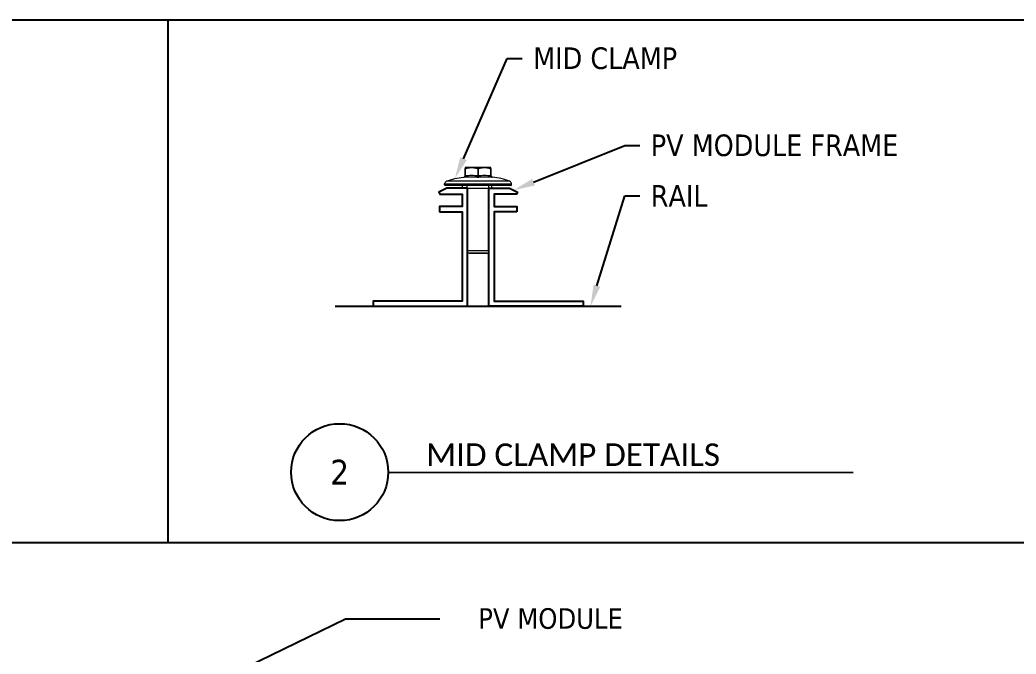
# Model space of a CAD drawing. Header units: inches. Extents: x -456 to 658, y -232 to 0.
# Drawn here: x -361.5 to -232.4, y -82.2 to 0 of the extents above; entities that cross this region are included whole.
import ezdxf
from ezdxf import colors
from ezdxf.entities.mleader import LeaderData, LeaderLine
from ezdxf.math import Vec2, Vec3

# ---------------------------------------------------------------- set-up
doc = ezdxf.new("R2010")
doc.units = ezdxf.units.IN
doc.header["$MEASUREMENT"] = 0
doc.layers.add('IR_MOD', color=3, linetype='Continuous')
doc.styles.get("Standard").update_dxf_attribs({"font": 'arial.ttf'})
doc.styles.add('Tahoma', font='tahoma.ttf')

# ---------------------------------------------------------------- blocks, each defined once
blk = doc.blocks.new('A$C55315FAE')
at = {"color": 0, "linetype": 'Continuous', "lineweight": 0, "extrusion": (1, -1.83697e-16, 0)}
for p, q in [((0.342, 1.297), (0.342, 1.411)), ((0.45, 1.43), (0.342, 1.43)), ((0.343, 1.411), (0.343, 1.297)), ((0.665, 1.43), (0.45, 1.43)), ((0.557, 1.297), (0.557, 1.411)), ((0.558, 1.411), (0.558, 1.297)), ((0.772, 1.43), (0.665, 1.43)), ((0.772, 1.297), (0.772, 1.411)), ((0.772, 1.411), (0.772, 1.297)), ((1.084, 1.202), (0.031, 1.202)), ((1.115, 1.155), (0, 1.155)), ((0, 1.14), (0, 1.155)), ((1.115, 1.14), (0, 1.14)), ((1.105, 1.13), (0.01, 1.13)), ((0.375, 0.042), (0.375, 1.13)), ((0.74, 0.042), (0.74, 1.13)), ((1.115, 1.14), (1.115, 1.155)), ((0.74, 0.042), (0.375, 0.042)), ((0.703, 0), (0.412, 0)), ((0.413, 0), (0.702, 0))]:
    blk.add_line(p, q, dxfattribs=at)
at = {"color": 0, "linetype": 'Continuous', "lineweight": 0, "extrusion": (0, 0, -1)}
for centre, radius, start, end in [((-0.05, 1.155), 0.05, 360, 68.1221), ((-0.404, 0.274), 1, 68.1221, 84.9035), ((-0.01, 1.14), 0.01, 270, 0), ((-0.418, 0.042), 0.0425, 277.4735, 0), ((-0.702, 0.01), 0.01, 262.5265, 270)]:
    blk.add_arc(centre, radius, start, end, dxfattribs=at)
at = {"color": 0, "linetype": 'Continuous', "lineweight": 0}
for centre, radius, start, end in [((0.711, 0.274), 1, 68.1221, 84.9035), ((1.065, 1.155), 0.05, 0, 68.1221), ((1.105, 1.14), 0.01, 270, 360), ((0.413, 0.01), 0.01, 262.5265, 270), ((0.698, 0.042), 0.0425, 277.4735, 0)]:
    blk.add_arc(centre, radius, start, end, dxfattribs=at)
for centre, major_axis, ratio, start_param, end_param in [((0.343, 1.411), (0.000992, 0.000528), 0.227263, -3.262131, -2.214176), ((0.558, 1.411), (0.000999, 0), 0.574448, -2.095215, -1.047261), ((0.772, 1.411), (0.000991, -0.000528), 0.22736, -0.927483, 0.120469), ((0.313, 1.297), (0.03, 0), 0.998587, -1.465807, 0), ((0.344, 1.3), (-0.001, -0.00378), 0.131289, -0.455791, 0.525369), ((0.558, 1.3), (0, -0.00378), 0.280632, -0.490474, 0.490494), ((0.573, 1.297), (0.0018, -0.0299), 0.499293, -1.601468, -0.135661), ((0.787, 1.297), (-0.0018, -0.0299), 0.499293, -1.540125, -0.074318), ((0.771, 1.3), (0.001, -0.00378), 0.131266, -0.525272, 0.455714), ((0.803, 1.297), (-0.03, 0), 0.998587, 0, 1.465807)]:
    blk.add_ellipse(centre, major_axis=major_axis, ratio=ratio, start_param=start_param, end_param=end_param, dxfattribs=at)
at = {"color": 0, "linetype": 'Continuous', "lineweight": 0, "extrusion": (0, 0, -1)}
for centre, major_axis, start_param, end_param in [((0.328, 1.297), (0.0018, -0.0299), -1.540125, -0.074318), ((0.542, 1.297), (-0.0018, -0.0299), -1.601468, -0.135661)]:
    blk.add_ellipse(centre, major_axis=major_axis, ratio=0.499293, start_param=start_param, end_param=end_param, dxfattribs=at)
at = {"color": 0, "linetype": 'Continuous', "lineweight": 0}
for points, weights in [([(0.342, 1.43), (0.342, 1.43), (0.342, 1.411)], [1.69478997266, 1.69478997266, 1.5740886877]), ([(0.343, 1.411), (0.4, 1.43), (0.45, 1.43)], [1.57408868737, 1.69478997147, 1.69478997139]), ([(0.45, 1.43), (0.5, 1.43), (0.557, 1.411)], [1.69478997139, 1.69478997131, 1.57408868715]), ([(0.558, 1.411), (0.615, 1.43), (0.665, 1.43)], [1.57408868768, 1.69478997205, 1.69478997214]), ([(0.665, 1.43), (0.715, 1.43), (0.772, 1.411)], [1.69478997214, 1.69478997222, 1.5740886879]), ([(0.772, 1.411), (0.772, 1.43), (0.772, 1.43)], [1.5740886877, 1.69478997266, 1.69478997266])]:
    blk.add_rational_spline(points, weights, degree=2, dxfattribs=at)
for points, knots in [([(0.315, 1.27), (0.318, 1.27), (0.322, 1.271), (0.328, 1.273), (0.33, 1.275), (0.335, 1.28), (0.337, 1.282), (0.34, 1.288), (0.341, 1.291), (0.342, 1.296), (0.342, 1.298), (0.342, 1.3)], [0, 0, 0, 0, 0.00966173, 0.00966173, 0.01941658, 0.01941658, 0.02916807, 0.02916807, 0.03891968, 0.03891968, 0.04427558, 0.04427558, 0.04427558, 0.04427558]), ([(0.331, 1.267), (0.328, 1.267), (0.325, 1.266), (0.323, 1.266), (0.322, 1.266), (0.321, 1.266), (0.32, 1.266), (0.32, 1.266), (0.32, 1.266), (0.32, 1.266), (0.32, 1.266), (0.32, 1.266), (0.319, 1.266), (0.319, 1.266), (0.318, 1.266), (0.318, 1.266), (0.316, 1.266), (0.316, 1.267), (0.316, 1.267)], [0, 0, 0, 0, 0.0002594722, 0.0002594722, 0.0002594722, 0.000389416, 0.000389416, 0.000389416, 0.0004045362, 0.0004045362, 0.0004045362, 0.0004219019, 0.0004219019, 0.0004219019, 0.0005193598, 0.0005193598, 0.0005193598, 0.0008092921, 0.0008092921, 0.0008092921, 0.0008092921]), ([(0.542, 1.267), (0.507, 1.269), (0.472, 1.27), (0.436, 1.27), (0.401, 1.27), (0.366, 1.269), (0.331, 1.267)], [0, 0, 0, 0, 0.5, 0.5, 0.5, 1, 1, 1, 1]), ([(0.343, 1.297), (0.379, 1.299), (0.414, 1.3), (0.45, 1.3), (0.486, 1.3), (0.521, 1.299), (0.557, 1.297)], [0, 0, 0, 0, 0.5, 0.5, 0.5, 1, 1, 1, 1]), ([(0.573, 1.267), (0.57, 1.267), (0.567, 1.266), (0.563, 1.266), (0.562, 1.266), (0.56, 1.266), (0.558, 1.266), (0.558, 1.266), (0.558, 1.266), (0.558, 1.266), (0.557, 1.266), (0.557, 1.266), (0.557, 1.266), (0.556, 1.266), (0.554, 1.266), (0.553, 1.266), (0.55, 1.266), (0.546, 1.266), (0.543, 1.267), (0.543, 1.267), (0.543, 1.267), (0.542, 1.267)], [0, 0, 0, 0, 0.0002594722, 0.0002594722, 0.0002594722, 0.000389416, 0.000389416, 0.000389416, 0.0004045362, 0.0004045362, 0.0004045362, 0.0004219019, 0.0004219019, 0.0004219019, 0.0005193598, 0.0005193598, 0.0005193598, 0.0007785064, 0.0007785064, 0.0007785064, 0.0008092921, 0.0008092921, 0.0008092921, 0.0008092921]), ([(0.558, 1.297), (0.594, 1.299), (0.629, 1.3), (0.665, 1.3), (0.701, 1.3), (0.736, 1.299), (0.772, 1.297)], [0, 0, 0, 0, 0.5, 0.5, 0.5, 1, 1, 1, 1]), ([(0.784, 1.267), (0.749, 1.269), (0.714, 1.27), (0.679, 1.27), (0.643, 1.27), (0.608, 1.269), (0.573, 1.267)], [0, 0, 0, 0, 0.5, 0.5, 0.5, 1, 1, 1, 1]), ([(0.772, 1.3), (0.772, 1.298), (0.773, 1.296), (0.773, 1.292), (0.774, 1.29), (0.775, 1.287), (0.776, 1.285), (0.779, 1.281), (0.78, 1.28), (0.783, 1.277), (0.785, 1.275), (0.788, 1.273), (0.79, 1.272), (0.795, 1.271), (0.797, 1.27), (0.8, 1.27)], [0, 0, 0, 0, 0.0057829, 0.0057829, 0.01135855, 0.01135855, 0.01764174, 0.01764174, 0.02392493, 0.02392493, 0.03020811, 0.03020811, 0.0364913, 0.0364913, 0.04436934, 0.04436934, 0.04436934, 0.04436934]), ([(0.799, 1.267), (0.799, 1.267), (0.799, 1.266), (0.798, 1.266), (0.797, 1.266), (0.796, 1.266), (0.796, 1.266), (0.795, 1.266), (0.795, 1.266), (0.795, 1.266), (0.795, 1.266), (0.795, 1.266), (0.795, 1.266), (0.794, 1.266), (0.793, 1.266), (0.793, 1.266), (0.791, 1.266), (0.788, 1.266), (0.785, 1.267), (0.785, 1.267), (0.784, 1.267), (0.784, 1.267)], [0, 0, 0, 0, 0.0002594722, 0.0002594722, 0.0002594722, 0.000389416, 0.000389416, 0.000389416, 0.0004045361, 0.0004045361, 0.0004045361, 0.0004219019, 0.0004219019, 0.0004219019, 0.0005193598, 0.0005193598, 0.0005193598, 0.0007785064, 0.0007785064, 0.0007785064, 0.0008092921, 0.0008092921, 0.0008092921, 0.0008092921])]:
    blk.add_open_spline(points, degree=3, knots=knots, dxfattribs=at)
for points in [[(0.316, 1.267), (0.315, 1.269), (0.315, 1.27), (0.315, 1.27)], [(0.8, 1.27), (0.8, 1.27), (0.8, 1.269), (0.799, 1.267)]]:
    blk.add_open_spline(points, degree=3, dxfattribs=at)
blk = doc.blocks.new('A$C67A218FF')
at = {"color": 0, "linetype": 'Continuous', "lineweight": 0, "extrusion": (1, -1.83697e-16, 0)}
for p, q in [((0, 0.05), (0.254, 0.05)), ((0, 0), (0, 0.05)), ((0, 0), (0.254, 0)), ((0.254, 0.05), (0.485, 0.05)), ((0.485, 0), (0.485, 0.05)), ((0.254, 0), (0.485, 0))]:
    blk.add_line(p, q, dxfattribs=at)

msp = doc.modelspace()

# ---------------------------------------------------------------- linework, layer by layer
for p, q in [((-342.31872, 0.00015), (-342.31872, -67.80213)), ((-313.78014, -58.64946), (-253.50366, -58.67297))]:
    msp.add_line(p, q)
at = {"linetype": 'ByBlock', "lineweight": -2}
msp.add_line((-319.30081, -77.67915), (-307.08446, -77.67915), dxfattribs=at)
msp.add_lwpolyline([(-456.34261, 0.00015), (-228.1713, 0.00015), (-228.17135, -67.80213), (-456.34247, -67.80213)], close=True)
msp.add_lwpolyline([(-320.6375, -37.14281), (-283.58994, -37.14281)])
msp.add_lwpolyline([(-359.27076, -97.1346), (-319.30081, -77.67915)], dxfattribs=at)
msp.add_circle((-320.06876, -58.64946), 6.28862)
at = {"layer": 'IR_MOD'}
for points in [[(-307.12144, -24.88788), (-304.19843, -24.88788), (-304.19843, -36.45484), (-315.72201, -36.45484), (-315.72201, -37.14281), (-303.51116, -37.14281), (-303.51116, -21.82092), (-306.18612, -21.82092), (-307.1996, -22.35212), (-307.07748, -22.5851), (-304.19843, -22.5851), (-304.19843, -24.1805), (-307.12144, -24.1805)], [(-297.106, -24.88788), (-300.02901, -24.88788), (-300.02901, -36.45484), (-288.50544, -36.45484), (-288.50544, -37.14281), (-300.71628, -37.14281), (-300.71628, -21.82092), (-298.04133, -21.82092), (-297.02785, -22.35212), (-297.14997, -22.5851), (-300.02901, -22.5851), (-300.02901, -24.1805), (-297.106, -24.1805)]]:
    msp.add_lwpolyline(points, close=True, dxfattribs=at)

# ---------------------------------------------------------------- block references
at = {"xscale": 7.777607268479954, "yscale": 7.777607268479954, "zscale": 7.777607268479954}
for name, p in [('A$C55315FAE', (-306.47172, -30.2646)), ('A$C67A218FF', (-304.12883, -21.82092))]:
    msp.add_blockref(name, p, dxfattribs=at)

# ---------------------------------------------------------------- texts
at = {"insert": (-309.89211, -57.87203), "char_height": 2.9166037, "attachment_point": 7}
msp.add_mtext('{\\fCalibri|b0|i0|c0|p34; MID CLAMP DETAILS}', dxfattribs=at)
at = {"insert": (-320.06876, -58.64946), "char_height": 3.22494, "width": 7.0757992, "attachment_point": 5, "style": 'Tahoma'}
msp.add_mtext('2', dxfattribs=at)
at = {"insert": (-302.10866, -76.28754), "char_height": 2.673552, "attachment_point": 1, "style": 'Tahoma'}
msp.add_mtext('PV MODULE', dxfattribs=at)

# ---------------------------------------------------------------- leaders
ml = msp.add_multileader_mtext('Standard')
ml.set_content('MID CLAMP', color=256, style='Tahoma')
ml.set_leader_properties(color=256, linetype='ByLayer', lineweight=-1)
ml.build(insert=Vec2(0, 0))
ml.multileader.update_dxf_attribs({"dogleg_length": 0.125, "arrow_head_size": 2.79994, "scale": 2})
ctx = ml.context
ctx.base_point, ctx.scale, ctx.char_height, ctx.arrow_head_size, ctx.landing_gap_size, ctx.plane_origin = Vec3(-296.39485, -4.99003), 2, 2.79994, 2.79994, 1.39997, Vec3(-262.59076, 7.71849)
notes = []
notes.append((ctx, [(0, (1, 1, 0), (-298.33925, -4.99003), (1, 0), 1.9444, [(0, [(-305.14353, -20.57323)], 0, [])])]))
ctx.mtext.insert, ctx.mtext.flow_direction = Vec3(-294.99488, -3.56468), 5
ml = msp.add_multileader_mtext('Standard')
ml.set_content('END CLAMP', color=256, style='Tahoma')
ml.set_leader_properties(color=256, linetype='ByLayer', lineweight=-1)
ml.build(insert=Vec2(0, 0))
ml.multileader.update_dxf_attribs({"dogleg_length": 0.125, "arrow_head_size": 2.79994, "scale": 2})
ctx = ml.context
ctx.base_point, ctx.scale, ctx.char_height, ctx.arrow_head_size, ctx.landing_gap_size, ctx.plane_origin = Vec3(-405.41017, -8.79387), 2, 2.79994, 2.79994, 1.39997, Vec3(-393.07395, -16.73632)
notes.append((ctx, [(0, (1, 1, 0), (-407.35457, -8.79387), (1, 0), 1.9444, [(0, [(-420.47059, -24.30505)], 0, [])])]))
ctx.mtext.insert, ctx.mtext.width, ctx.mtext.flow_direction = Vec3(-404.0102, -7.36852), 51.391387, 5
ml = msp.add_multileader_mtext('Standard')
ml.set_content('PV MODULE FRAME', color=256, style='Tahoma')
ml.set_leader_properties(color=256, linetype='ByLayer', lineweight=-1)
ml.build(insert=Vec2(0, 0))
ml.multileader.update_dxf_attribs({"dogleg_length": 0.125, "arrow_head_size": 2.79994, "scale": 2})
ctx = ml.context
ctx.base_point, ctx.scale, ctx.char_height, ctx.arrow_head_size, ctx.landing_gap_size, ctx.plane_origin = Vec3(-281.14791, -16.28577), 2, 2.7999396, 2.79994, 1.39997, Vec3(-276.58704, -38.71504)
notes.append((ctx, [(0, (1, 1, 0), (-283.09231, -16.28577), (1, 0), 1.9444, [(0, [(-297.53459, -22.08652)], 0, [])])]))
ctx.mtext.insert, ctx.mtext.flow_direction = Vec3(-279.74794, -14.85666), 5
ml = msp.add_multileader_mtext('Standard')
ml.set_content('RAIL', color=256, style='Tahoma')
ml.set_leader_properties(color=256, linetype='ByLayer', lineweight=-1)
ml.build(insert=Vec2(0, 0))
ml.multileader.update_dxf_attribs({"dogleg_length": 0.125, "arrow_head_size": 2.79994, "scale": 2})
ctx = ml.context
ctx.base_point, ctx.scale, ctx.char_height, ctx.arrow_head_size, ctx.landing_gap_size, ctx.plane_origin = Vec3(-281.14791, -22.81796), 2, 2.79994, 2.79994, 1.39997, Vec3(-278.86133, -30.97124)
notes.append((ctx, [(0, (1, 1, 0), (-283.09231, -22.81796), (1, 0), 1.9444, [(0, [(-287.55591, -37.14281)], 0, [])])]))
ctx.mtext.insert, ctx.mtext.flow_direction = Vec3(-279.74794, -21.41799), 5
for ctx, leaders in notes:
    for number, flags, end, landing, length, lines in leaders:
        leader = LeaderData()
        leader.index, (leader.has_last_leader_line, leader.has_dogleg_vector, leader.attachment_direction) = number, flags
        leader.last_leader_point, leader.dogleg_vector, leader.dogleg_length = Vec3(end), Vec3(landing), length
        for number, points, colour, breaks in lines:
            line = LeaderLine()
            line.index, line.vertices, line.color, line.breaks = number, Vec3.list(points), colors.encode_raw_color(colour), breaks
            leader.lines.append(line)
        ctx.leaders.append(leader)

doc.saveas('drawing.dxf')
